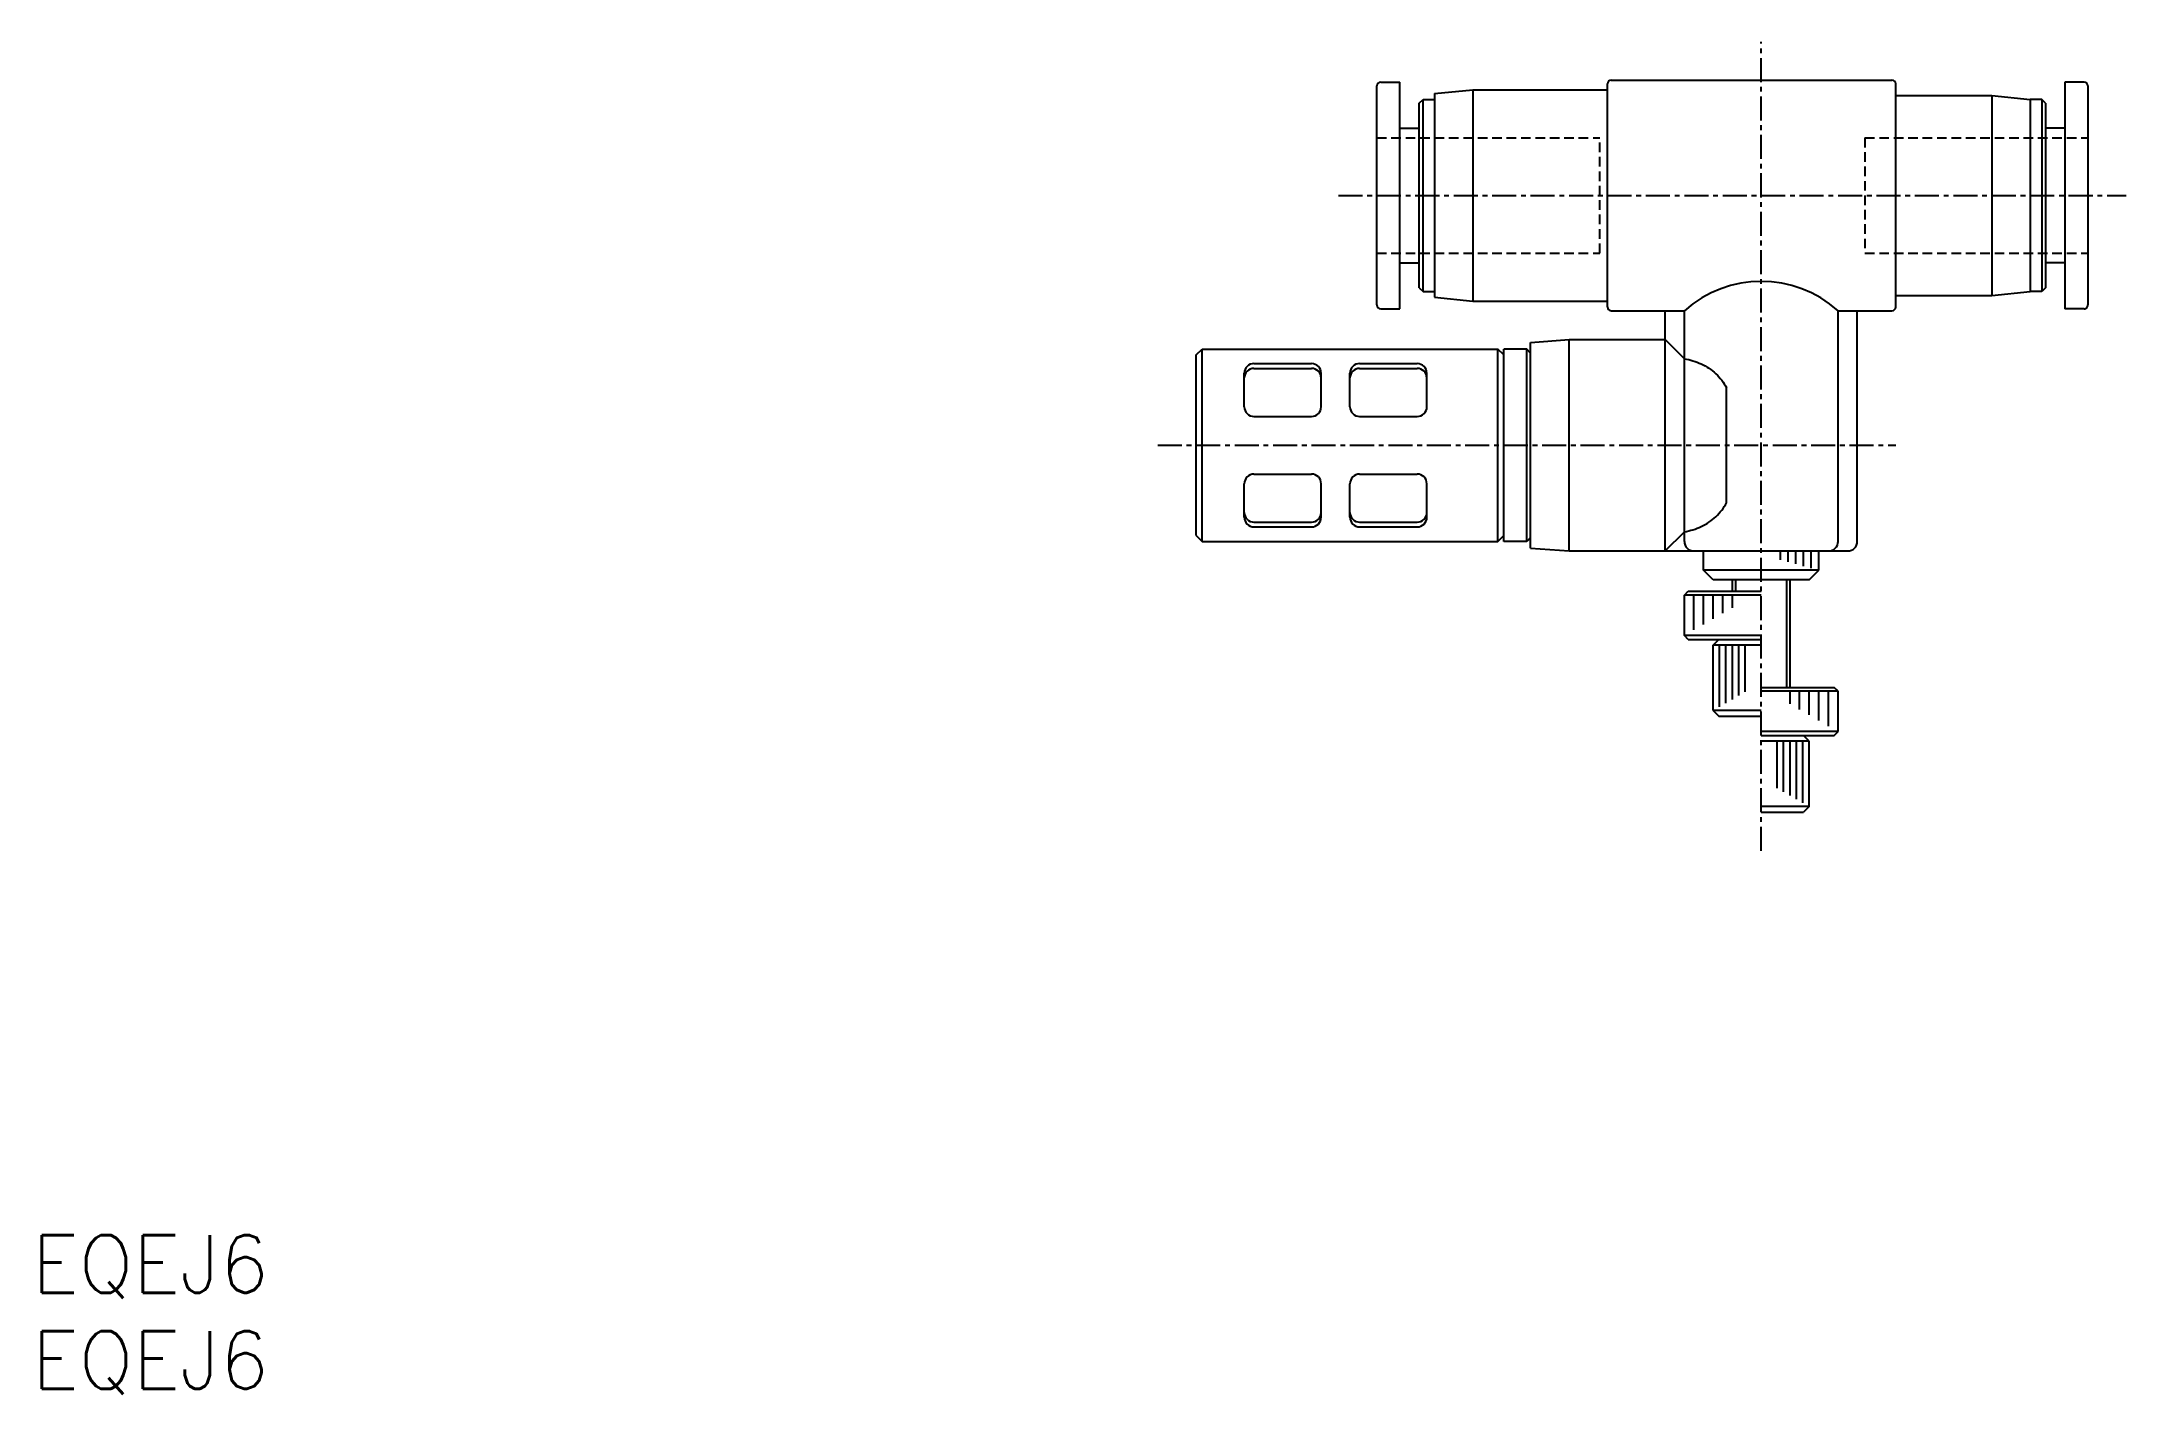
# Model space of a CAD drawing. Extents: x 1 to 109, y 0 to 70.
import ezdxf

# ---------------------------------------------------------------- set-up
doc = ezdxf.new("R2010")
doc.units = 0
doc.linetypes.add('CENTER', pattern=[2, 1.25, -0.25, 0.25, -0.25])
doc.linetypes.add('DASHED', pattern=[0.75, 0.5, -0.25])
doc.layers.get('0').update_dxf_attribs({"linetype": 'CONTINUOUS'})
doc.layers.add('CENTER', color=1, linetype='CENTER')
doc.styles.get("Standard").update_dxf_attribs({"font": 'txt.shx'})

# ---------------------------------------------------------------- blocks, each defined once
blk = doc.blocks.new('*U14')
at = {"color": 7, "linetype": 'CONTINUOUS'}
blk.add_text('EQEJ6', height=3, dxfattribs=at).set_placement((0, 0))
blk = doc.blocks.new('*U15')
at = {"color": 7, "linetype": 'CONTINUOUS'}
blk.add_text('EQEJ6', height=3, dxfattribs=at).set_placement((0, 5))

msp = doc.modelspace()

# ---------------------------------------------------------------- linework, layer by layer
at = {"color": 7, "linetype": 'CONTINUOUS'}
for p, q in [((70, 56.399996), (70, 67.8)), ((70.2, 68), (71.2, 68)), ((71.2, 56.199996), (71.2, 68)), ((73, 67.399996), (75, 67.599998)), ((73, 67.400001), (73, 56.800003)), ((75, 67.599998), (82, 67.599998)), ((75, 67.599998), (75, 56.599998)), ((82, 56.299998), (82, 67.899998)), ((82.2, 68.099998), (96.8, 68.099998)), ((97, 56.299998), (97, 67.899998)), ((97, 67.299998), (102, 67.299998)), ((102, 67.299998), (104.00002, 67.100001)), ((102, 67.299998), (102, 56.899998)), ((105.8, 68), (105.8, 56.199996)), ((106.8, 68), (105.8, 68)), ((107, 67.800003), (107, 56.400001)), ((72.2, 66.9), (72.4, 67.100001)), ((72.2, 57.300003), (72.2, 66.900001)), ((72.40001, 67.099998), (73, 67.099998)), ((72.40001, 57.099998), (72.40001, 67.099998)), ((104.60001, 67.099998), (104, 67.099998)), ((104, 67.099998), (104, 57.099998)), ((104.79999, 66.900007), (104.6, 67.100003)), ((104.60001, 67.099998), (104.60001, 57.099998)), ((104.8, 66.900001), (104.8, 57.300003)), ((71.2, 65.599998), (72.2, 65.599998)), ((105.8, 65.599998), (104.8, 65.599998)), ((71.2, 58.599998), (72.2, 58.599998)), ((105.8, 58.599998), (104.8, 58.599998)), ((72.2, 57.299997), (72.4, 57.100001)), ((72.40001, 57.099998), (73, 57.099998)), ((73.00001, 56.800001), (75, 56.599998)), ((75, 56.599998), (82, 56.599998)), ((97, 56.899998), (102, 56.899998)), ((102, 56.899998), (103.99999, 57.099998)), ((104.60001, 57.099998), (104, 57.099998)), ((104.8, 57.300004), (104.6, 57.100002)), ((70.2, 56.199996), (71.2, 56.199996)), ((82.2, 56.099998), (86, 56.099998)), ((85, 43.599998), (85, 56.099998)), ((86, 44.099998), (86, 56.099998)), ((94, 56.099998), (96.8, 56.099998)), ((94, 44.099998), (94, 56.099998)), ((95, 44.099998), (95, 56.099998)), ((106.8, 56.199996), (105.8, 56.199996)), ((78, 54.450005), (80, 54.600004)), ((78, 43.75), (78, 54.449996)), ((80, 54.599998), (85, 54.599998)), ((80, 43.599998), (80, 54.599998)), ((85, 54.599996), (86, 53.599995)), ((60.60001, 53.800003), (60.90001, 54.099998)), ((60.60001, 44.400003), (60.60001, 53.800003)), ((60.90001, 54.099998), (76.3, 54.099998)), ((60.90001, 44.099998), (60.90001, 54.099998)), ((63.60001, 53.349998), (66.60001, 53.349998)), ((69.10001, 53.349998), (72.10001, 53.349998)), ((76.6, 53.800004), (76.3, 54.100009)), ((76.3, 44.099998), (76.3, 54.099998)), ((76.60001, 44.099998), (76.60001, 54.099998)), ((77.8, 54.099998), (76.60001, 54.099998)), ((77.8, 44.099998), (77.8, 54.099998)), ((78.00001, 53.899999), (77.80001, 54.099995)), ((63.10001, 51.099998), (63.10001, 52.849998)), ((63.60001, 53.099998), (66.60001, 53.099998)), ((67.10001, 51.099998), (67.10001, 52.849998)), ((68.60001, 51.099998), (68.60001, 52.849998)), ((69.10001, 53.099998), (72.10001, 53.099998)), ((72.60001, 51.099998), (72.60001, 52.849998)), ((88.2, 46.099998), (88.2, 52.099998)), ((63.60001, 50.599998), (66.60001, 50.599998)), ((69.10001, 50.599998), (72.10001, 50.599998)), ((63.10001, 45.349998), (63.10001, 47.099998)), ((63.60001, 47.599998), (66.60001, 47.599998)), ((67.10001, 45.349998), (67.10001, 47.099998)), ((68.60001, 45.349998), (68.60001, 47.099998)), ((69.10001, 47.599998), (72.10001, 47.599998)), ((72.60001, 45.349998), (72.60001, 47.099998)), ((63.60001, 45.099998), (66.60001, 45.099998)), ((63.60001, 44.849998), (66.60001, 44.849998)), ((69.10001, 45.099998), (72.10001, 45.099998)), ((69.10001, 44.849998), (72.10001, 44.849998)), ((85.00001, 43.599988), (86.00001, 44.59999)), ((60.60001, 44.400003), (60.90001, 44.099998)), ((60.90001, 44.099998), (76.3, 44.099998)), ((76.3, 44.100004), (76.6, 44.400003)), ((77.8, 44.099998), (76.60001, 44.099998)), ((78, 44.299997), (77.8, 44.1)), ((78, 43.75), (80, 43.6)), ((80, 43.599998), (94.5, 43.599998)), ((87, 42.599998), (87, 43.599998)), ((91, 43.135898), (91, 43.599998)), ((91.39999, 43.028717), (91.39999, 43.599998)), ((91.8, 42.921539), (91.8, 43.599998)), ((92.2, 42.814357), (92.2, 43.599998)), ((92.60001, 42.70718), (92.60001, 43.599998)), ((93, 42.599998), (93, 43.599998)), ((93, 42.599998), (87, 42.599998)), ((87.50001, 42.099988), (87.00001, 42.59999)), ((92.5, 42.099992), (93, 42.599992)), ((85.99999, 41.300001), (86.19999, 41.500001)), ((86, 39.199996), (86, 41.299999)), ((90, 41.299999), (86, 41.299999)), ((86.2, 41.5), (90, 41.5)), ((86.5, 39.488674), (86.5, 41.299999)), ((87, 39.777347), (87, 41.299999)), ((92.5, 42.099998), (87.5, 42.099998)), ((87.5, 40.066024), (87.5, 41.299999)), ((88, 40.354698), (88, 41.299999)), ((88.5, 41.5), (88.5, 42.099998)), ((88.5, 40.643375), (88.5, 41.299999)), ((88.675, 41.5), (88.675, 42.099998)), ((91.325, 36.5), (91.325, 42.099998)), ((91.5, 36.5), (91.5, 42.099998)), ((86.2, 38.999994), (85.99999, 39.2)), ((90, 39.199996), (86, 39.199996)), ((86.2, 39), (90, 39)), ((87.49999, 38.7), (87.79999, 39)), ((87.5, 35.299999), (87.5, 38.699996)), ((90, 38.699996), (87.5, 38.699996)), ((87.83333, 35.492446), (87.83333, 38.699996)), ((88.16667, 35.684898), (88.16667, 38.699996)), ((88.5, 35.877349), (88.5, 38.699996)), ((88.83333, 36.069797), (88.83333, 38.699996)), ((89.16667, 36.262249), (89.16667, 38.699996)), ((90, 36.5), (93.8, 36.5)), ((94, 36.299999), (90, 36.299999)), ((91.5, 35.643375), (91.5, 36.299999)), ((92, 35.354698), (92, 36.299999)), ((92.5, 35.066024), (92.5, 36.299999)), ((93, 34.777347), (93, 36.299999)), ((93.5, 34.488674), (93.5, 36.299999)), ((94, 36.300003), (93.8, 36.499998)), ((94, 34.199996), (94, 36.299999)), ((87.49999, 35.299995), (87.79999, 35.000001)), ((90, 35.299999), (87.5, 35.299999)), ((87.8, 35), (90, 35)), ((94, 34.199996), (90, 34.199996)), ((90, 34), (93.8, 34)), ((92.5, 33.699996), (90, 33.699996)), ((90.83333, 31.262249), (90.83333, 33.699996)), ((91.16667, 31.069797), (91.16667, 33.699996)), ((91.5, 30.877349), (91.5, 33.699996)), ((91.83333, 30.684898), (91.83333, 33.699996)), ((92.16667, 30.492446), (92.16667, 33.699996)), ((92.49999, 33.700002), (92.2, 33.999996)), ((92.5, 30.299999), (92.5, 33.699996)), ((93.79999, 34.000001), (94, 34.200002)), ((92.5, 30.299999), (90, 30.299999)), ((90, 30), (92.2, 30)), ((92.5, 30.299999), (92.2, 30))]:
    msp.add_line(p, q, dxfattribs=at)
at = {"color": 3, "linetype": 'DASHED'}
for p, q in [((70, 65.099998), (81.6, 65.099998)), ((81.6, 59.099998), (81.6, 65.099998)), ((95.40001, 65.099998), (95.40001, 59.099998)), ((95.40001, 65.099998), (107, 65.099998)), ((70, 59.099998), (81.6, 59.099998)), ((95.40001, 59.099998), (107, 59.099998))]:
    msp.add_line(p, q, dxfattribs=at)
at = {"color": 7, "linetype": 'CONTINUOUS'}
for points in [[(86, 53.59999, -0.067380348), (86.87687, 53.331541, -0.08196873), (87.63629, 52.819999, -0.071322818), (88.2, 52.099998)], [(86, 44.600002, 0.067380424), (86.87687, 44.868452, 0.081969192), (87.63629, 45.379995, 0.071321985), (88.2, 46.099998)]]:
    msp.add_lwpolyline(points, format="xyb", dxfattribs=at)
for centre, radius, start, end in [((70.2, 67.8), 0.2, 90, 180), ((82.2, 67.899998), 0.2, 90, 180), ((96.8, 67.899998), 0.2, 0, 90), ((106.8, 67.800003), 0.2, 0.00001, 90), ((90, 51.627861), 6, 48.18968, 131.81031), ((70.2, 56.399996), 0.2, 180, 270), ((82.2, 56.299998), 0.2, 180, 270), ((96.8, 56.299998), 0.2, 270, 0), ((106.8, 56.400001), 0.2, 269.999996, 0.00001), ((63.60001, 52.849998), 0.5, 90, 180.00000501), ((66.60001, 52.849998), 0.5, 0.00001, 90), ((69.10001, 52.849998), 0.5, 90, 180.00000501), ((72.10001, 52.849998), 0.5, 0.00001, 90), ((63.60001, 52.599998), 0.5, 90, 180.00000501), ((66.60001, 52.599998), 0.5, 0.00001, 90), ((69.10001, 52.599998), 0.5, 90, 180.00000501), ((72.10001, 52.599998), 0.5, 0.00001, 90), ((63.60001, 51.099998), 0.5, 179.99999, 269.999996), ((66.60001, 51.099998), 0.5, 269.999996, 0.00001), ((69.10001, 51.099998), 0.5, 179.99999, 269.999996), ((72.10001, 51.099998), 0.5, 269.999996, 0.00001), ((63.60001, 47.099998), 0.5, 90, 180.00000501), ((66.60001, 47.099998), 0.5, 0.00001, 90), ((69.10001, 47.099998), 0.5, 90, 180.00000501), ((72.10001, 47.099998), 0.5, 0.00001, 90), ((63.60001, 45.599998), 0.5, 179.99999, 269.999996), ((66.60001, 45.599998), 0.5, 269.999996, 0.00001), ((69.10001, 45.599998), 0.5, 179.99999, 269.999996), ((72.10001, 45.599998), 0.5, 269.999996, 0.00001), ((63.60001, 45.349998), 0.5, 179.99999, 269.999996), ((66.60001, 45.349998), 0.5, 269.999996, 0.00001), ((69.10001, 45.349998), 0.5, 179.99999, 269.999996), ((72.10001, 45.349998), 0.5, 269.999996, 0.00001), ((86.5, 44.099998), 0.5, 179.99999, 269.999996), ((93.5, 44.099998), 0.5, 269.999996, 0.00001), ((94.5, 44.099998), 0.5, 269.999996, 0.00001)]:
    msp.add_arc(centre, radius, start, end, dxfattribs=at)
msp.add_point((70, 62.099998), dxfattribs=at)
at = {"layer": 'CENTER', "color": 1, "linetype": 'CENTER'}
for p, q in [((90, 28), (90, 70.099998)), ((68, 62.099998), (109, 62.099998)), ((58.60001, 49.099998), (97, 49.099998))]:
    msp.add_line(p, q, dxfattribs=at)

# ---------------------------------------------------------------- block references
at = {"color": 7, "linetype": 'CONTINUOUS'}
for name in ['*U15', '*U14']:
    msp.add_blockref(name, (0, 0), dxfattribs=at)

doc.saveas('drawing.dxf')
